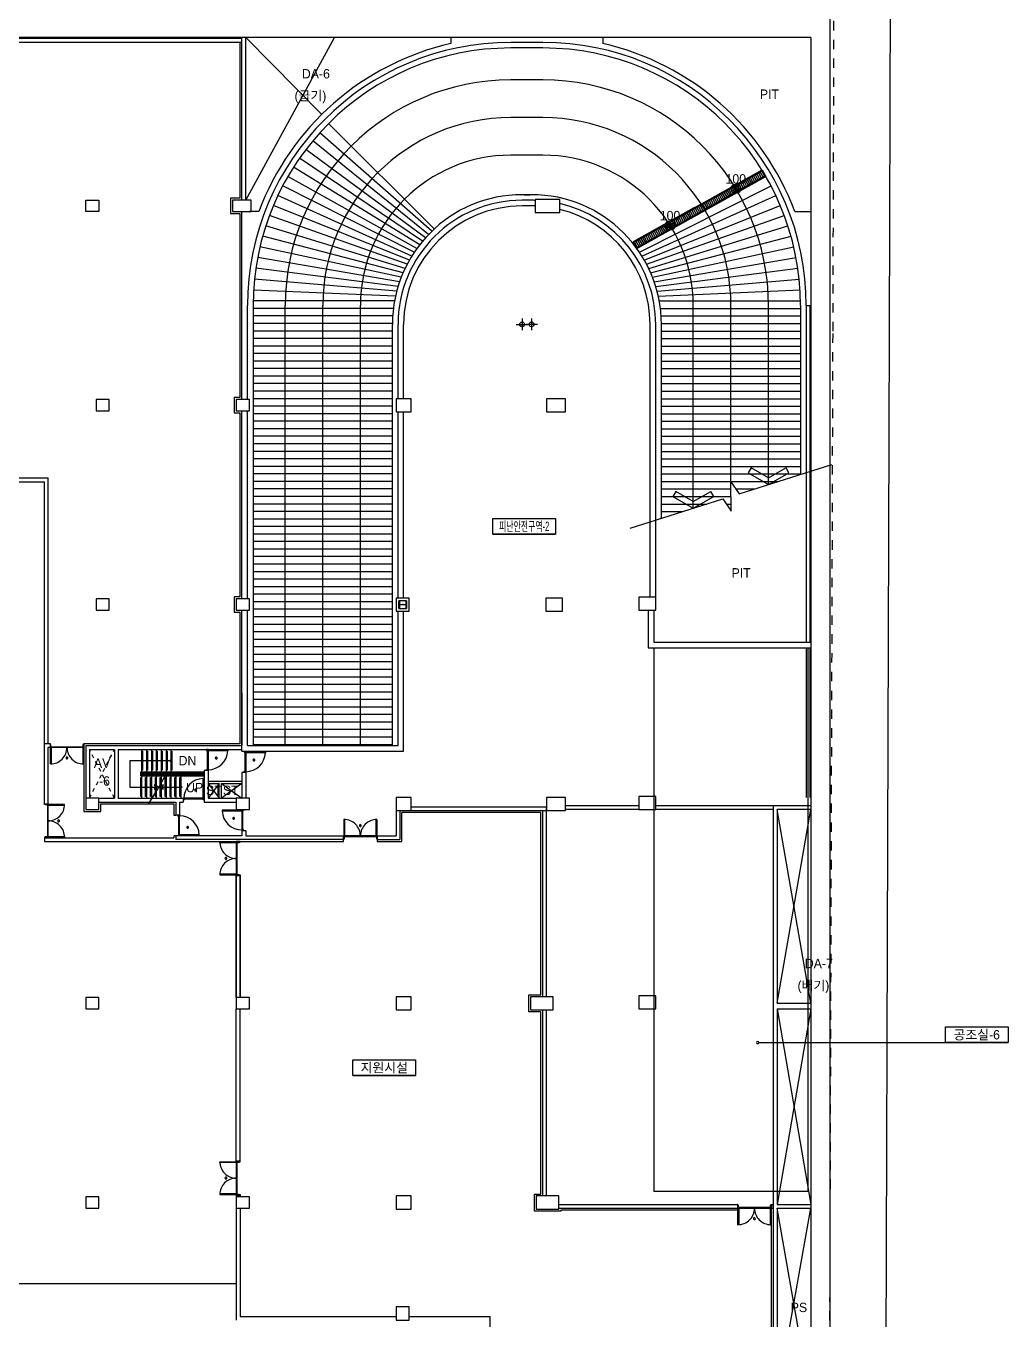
# Model space of a CAD drawing. Header units: millimetres. Extents: x -7718 to 421089, y 87466 to 341395.
# Drawn here: x 368868 to 421089, y 185759 to 254585 of the extents above; entities that cross this region are included whole.
import ezdxf
from ezdxf.enums import TextEntityAlignment as Align

# ---------------------------------------------------------------- set-up
doc = ezdxf.new("R2010")
doc.units = ezdxf.units.MM
doc.header["$LTSCALE"] = 200
doc.header["$MEASUREMENT"] = 0
doc.linetypes.add('CONTINOUS', pattern=[0])
doc.linetypes.add('HIDDEN', pattern=[2, 1, -1])
for name, color, linetype in [('e-plan', 9, 'CONTINUOUS'), ('e-room-box', 7, 'CONTINUOUS'), ('e-text', 6, 'CONTINUOUS')]:
    doc.layers.add(name, color=color, linetype=linetype)
doc.styles.add('kiahn', font='HY울릉도L.TTF')
doc.styles.add('돋움', font='Dotum.ttf')

msp = doc.modelspace()

# ---------------------------------------------------------------- linework, layer by layer
at = {"layer": 'e-plan', "linetype": 'HIDDEN', "ltscale": 2.5}
for p, q in [((411780, 238346), (411843, 258359)), ((411481, 142730), (411780, 238346))]:
    msp.add_line(p, q, dxfattribs=at)
at = {"layer": 'e-plan'}
for p, q in [((414780, 238337), (414843, 258359)), ((411603, 254959), (411603, 180559)), ((380353, 253709), (344353, 253709)), ((410603, 253959), (344653, 253959)), ((380353, 253909), (344853, 253909)), ((380243, 253709), (380243, 245419)), ((380353, 245309), (380353, 253959)), ((380553, 245309), (380553, 253959)), ((380553, 245309), (385276, 253959)), ((380553, 253959), (384595, 249874)), ((391458, 253959), (391458, 253647)), ((396353, 253709), (394653, 253709)), ((396353, 253409), (394653, 253409)), ((399547, 253959), (399547, 253647)), ((410603, 253959), (410603, 181559)), ((396353, 251709), (394653, 251709)), ((396353, 247709), (394653, 247709)), ((401346, 242748), (408205, 246580)), ((404779, 245124), (408009, 246929)), ((404803, 245080), (407990, 246861)), ((408136, 246599), (404950, 244819)), ((408204, 246579), (404974, 244775)), ((407204, 246422), (407351, 246160)), ((407292, 246470), (407438, 246208)), ((407379, 246519), (407525, 246257)), ((407466, 246568), (407612, 246306)), ((407553, 246617), (407700, 246355)), ((407641, 246665), (407787, 246404)), ((407728, 246714), (407874, 246452)), ((407815, 246763), (407962, 246501)), ((407903, 246812), (408049, 246550)), ((407990, 246861), (408136, 246599)), ((408009, 246929), (408204, 246579)), ((405982, 245739), (406128, 245477)), ((406069, 245788), (406216, 245526)), ((406157, 245836), (406303, 245574)), ((406244, 245885), (406390, 245623)), ((406331, 245934), (406478, 245672)), ((406419, 245983), (406565, 245721)), ((406506, 246031), (406652, 245770)), ((406593, 246080), (406739, 245818)), ((406680, 246129), (406827, 245867)), ((406768, 246178), (406914, 245916)), ((406855, 246227), (407001, 245965)), ((406942, 246275), (407089, 246013)), ((407030, 246324), (407176, 246062)), ((407117, 246373), (407263, 246111)), ((380243, 245419), (379743, 245419)), ((379743, 245419), (379743, 244599)), ((395753, 245609), (395253, 245609)), ((395753, 245309), (395253, 245309)), ((395353, 245609), (395653, 245609)), ((397253, 245359), (395953, 245359)), ((395953, 245359), (395953, 244659)), ((397253, 244659), (397253, 245359)), ((404381, 244902), (404779, 245124)), ((404803, 245080), (404406, 244858)), ((404711, 245029), (404858, 244767)), ((404847, 245105), (404993, 244843)), ((404934, 245154), (405081, 244892)), ((405022, 245202), (405168, 244940)), ((405109, 245251), (405255, 244989)), ((405196, 245300), (405343, 245038)), ((405284, 245349), (405430, 245087)), ((405371, 245397), (405517, 245136)), ((405458, 245446), (405605, 245184)), ((405546, 245495), (405692, 245233)), ((405633, 245544), (405779, 245282)), ((405720, 245593), (405866, 245331)), ((405807, 245641), (405954, 245379)), ((405895, 245690), (406041, 245428)), ((379743, 244599), (380243, 244599)), ((380243, 244599), (380243, 234819)), ((380353, 239959), (380353, 244709)), ((381255, 244709), (380753, 244709)), ((395753, 245009), (395253, 245009)), ((395953, 244659), (397253, 244659)), ((404381, 244902), (401151, 243098)), ((404406, 244858), (401219, 243078)), ((401346, 242748), (404577, 244553)), ((401366, 242816), (404552, 244596)), ((403489, 244346), (403635, 244084)), ((403576, 244395), (403723, 244133)), ((403664, 244444), (403810, 244182)), ((403751, 244493), (403897, 244231)), ((403838, 244541), (403985, 244279)), ((403926, 244590), (404072, 244328)), ((404013, 244639), (404159, 244377)), ((404100, 244688), (404247, 244426)), ((404188, 244736), (404334, 244474)), ((404275, 244785), (404421, 244523)), ((404362, 244834), (404508, 244572)), ((404449, 244883), (404596, 244621)), ((404537, 244931), (404683, 244670)), ((404552, 244596), (404950, 244819)), ((404577, 244553), (404974, 244775)), ((404624, 244980), (404770, 244718)), ((409750, 244709), (410603, 244709)), ((402267, 243663), (402413, 243402)), ((402354, 243712), (402501, 243450)), ((402442, 243761), (402588, 243499)), ((402529, 243810), (402675, 243548)), ((402616, 243859), (402762, 243597)), ((402703, 243907), (402850, 243645)), ((402791, 243956), (402937, 243694)), ((402878, 244005), (403024, 243743)), ((402965, 244054), (403112, 243792)), ((403053, 244102), (403199, 243840)), ((403140, 244151), (403286, 243889)), ((403227, 244200), (403374, 243938)), ((403315, 244249), (403461, 243987)), ((403402, 244297), (403548, 244036)), ((401151, 243098), (401346, 242748)), ((401219, 243078), (401366, 242816)), ((401307, 243127), (401453, 242865)), ((401394, 243176), (401540, 242914)), ((401481, 243225), (401628, 242963)), ((401569, 243273), (401715, 243011)), ((401656, 243322), (401802, 243060)), ((401743, 243371), (401889, 243109)), ((401830, 243420), (401977, 243158)), ((401918, 243468), (402064, 243206)), ((402005, 243517), (402151, 243255)), ((402092, 243566), (402239, 243304)), ((402180, 243615), (402326, 243353)), ((380353, 234709), (380353, 239959)), ((380653, 234709), (380653, 239709)), ((380953, 239709), (380953, 216309)), ((382653, 216309), (382653, 239709)), ((386653, 216309), (386653, 239709)), ((404353, 228933), (404353, 239709)), ((408353, 230194), (408353, 239709)), ((410053, 239709), (410053, 230729)), ((410353, 239709), (410353, 221809)), ((410353, 239709), (410603, 239709)), ((410553, 239709), (410553, 221809)), ((395253, 239021), (395253, 238396)), ((395753, 239021), (395753, 238396)), ((388353, 216309), (388353, 238709)), ((388653, 234759), (388653, 238709)), ((388953, 234759), (388953, 238709)), ((394940, 238709), (395565, 238709)), ((396065, 238709), (395440, 238709)), ((402053, 224209), (402053, 238709)), ((402353, 224209), (402353, 238709)), ((402653, 228397), (402653, 238709)), ((414481, 142721), (414780, 238337)), ((380243, 234819), (379943, 234819)), ((379943, 234819), (379943, 233999)), ((389353, 234759), (388553, 234759)), ((388553, 234759), (388553, 234059)), ((389353, 234059), (389353, 234759)), ((397553, 234759), (396553, 234759)), ((396553, 234759), (396553, 234059)), ((397553, 234059), (397553, 234759)), ((380353, 224109), (380353, 234109)), ((380653, 224109), (380653, 234109)), ((388553, 234059), (389353, 234059)), ((388653, 224159), (388653, 234059)), ((388953, 224159), (388953, 234059)), ((396553, 234059), (397553, 234059)), ((379943, 233999), (380243, 233999)), ((380243, 233999), (380243, 224219)), ((406782, 229699), (411713, 231253)), ((407423, 231080), (407270, 230812)), ((407270, 230812), (408353, 230194)), ((408353, 230549), (407425, 231079)), ((408353, 230549), (409280, 231079)), ((408353, 230194), (409435, 230812)), ((409435, 230812), (409282, 231080)), ((355518, 230543), (370053, 230543)), ((355520, 230343), (369853, 230343)), ((369853, 216409), (369853, 230343)), ((370053, 216409), (370053, 230543)), ((406363, 228780), (406342, 230346)), ((406342, 230346), (406782, 229699)), ((400992, 227874), (405923, 229428)), ((403423, 229820), (403270, 229552)), ((403270, 229552), (404353, 228933)), ((404353, 229289), (403425, 229818)), ((404353, 229289), (405280, 229819)), ((404353, 228933), (405435, 229552)), ((405435, 229552), (405282, 229820)), ((405923, 229428), (406363, 228780)), ((380243, 224219), (379943, 224219)), ((379943, 224219), (379943, 223399)), ((389253, 224159), (388553, 224159)), ((388553, 224159), (388553, 223459)), ((389110, 224011), (388696, 224011)), ((388696, 224011), (388696, 223606)), ((388696, 223810), (388696, 224011)), ((388696, 224011), (388724, 224011)), ((388696, 223606), (388696, 223810)), ((388724, 224011), (388724, 223832)), ((388724, 223786), (388724, 223606)), ((388738, 223818), (389068, 223818)), ((389068, 223800), (388738, 223800)), ((389082, 223832), (389082, 224011)), ((389082, 224011), (389110, 224011)), ((389082, 223606), (389082, 223786)), ((389110, 223606), (389110, 224011)), ((389110, 224011), (389110, 223606)), ((389253, 223459), (389253, 224159)), ((397403, 224159), (396503, 224159)), ((396503, 224159), (396503, 223459)), ((397403, 223459), (397403, 224159)), ((379943, 223399), (380243, 223399)), ((380243, 223399), (380243, 216409)), ((380353, 216009), (380353, 223509)), ((380653, 216309), (380653, 223509)), ((388553, 223459), (389253, 223459)), ((388653, 216309), (388653, 223459)), ((388696, 223606), (389110, 223606)), ((388724, 223606), (388696, 223606)), ((388953, 216009), (388953, 223459)), ((389110, 223606), (389082, 223606)), ((396503, 223459), (397403, 223459)), ((401953, 223509), (401953, 221509)), ((402253, 223509), (402253, 221809)), ((402253, 221809), (410603, 221809)), ((401953, 221509), (410603, 221509)), ((402253, 221509), (402253, 192609)), ((410353, 221509), (410353, 213559)), ((410453, 192609), (410453, 221509)), ((410553, 221509), (410553, 213559)), ((380353, 219109), (380353, 216309)), ((369853, 213209), (369853, 216409)), ((370153, 216409), (369853, 216409)), ((370053, 213209), (370053, 216209)), ((370153, 216209), (370053, 216209)), ((370178, 216409), (370153, 216409)), ((370153, 216409), (370153, 216209)), ((370153, 216209), (370178, 216209)), ((370178, 216369), (370178, 216409)), ((370198, 216369), (370178, 216369)), ((370178, 216209), (370178, 216249)), ((370178, 216249), (370198, 216249)), ((371928, 216209), (370178, 216209)), ((370178, 215334), (370178, 216209)), ((370178, 216209), (370218, 216209)), ((370198, 216249), (370198, 216369)), ((370198, 216249), (371908, 216249)), ((370218, 216209), (370218, 215334)), ((371928, 216209), (371888, 216209)), ((371888, 216209), (371888, 215334)), ((371908, 216369), (371928, 216369)), ((371908, 216249), (371908, 216369)), ((371928, 216249), (371908, 216249)), ((371928, 216369), (371928, 216409)), ((371928, 216409), (371953, 216409)), ((371928, 216209), (371928, 216249)), ((371953, 216209), (371928, 216209)), ((371928, 215334), (371928, 216209)), ((380243, 216409), (371953, 216409)), ((371953, 216409), (371953, 212809)), ((371953, 216409), (371953, 216209)), ((372053, 216309), (380353, 216309)), ((380653, 216309), (388653, 216309)), ((372253, 216109), (373573, 216109)), ((373573, 216109), (373573, 213509)), ((373773, 216109), (373773, 213509)), ((373773, 216109), (380353, 216109)), ((376583, 215509), (374398, 215509)), ((374398, 215509), (374398, 214109)), ((375023, 216109), (375023, 214909)), ((375023, 216009), (375073, 216009)), ((375073, 216009), (375073, 215009)), ((375283, 216109), (375283, 214909)), ((375283, 216009), (375333, 216009)), ((375333, 216009), (375333, 215009)), ((375543, 216109), (375543, 214909)), ((375543, 216009), (375593, 216009)), ((375593, 216009), (375593, 215009)), ((375803, 216109), (375803, 214909)), ((375803, 216009), (375853, 216009)), ((375853, 216009), (375853, 215009)), ((376063, 216109), (376063, 214909)), ((376063, 216009), (376113, 216009)), ((376113, 216009), (376113, 215009)), ((376323, 216109), (376323, 214909)), ((376323, 216009), (376373, 216009)), ((376373, 216009), (376373, 215009)), ((376583, 216109), (376583, 214909)), ((376583, 216009), (376633, 216009)), ((376633, 216009), (376633, 215009)), ((378553, 216099), (378473, 216099)), ((378473, 216099), (378473, 216054)), ((378473, 216054), (378513, 216054)), ((378513, 216054), (378513, 216074)), ((378513, 216074), (378553, 216074)), ((378513, 216054), (378513, 215044)), ((378553, 216074), (378553, 216099)), ((378553, 216074), (378553, 215024)), ((378553, 216034), (378553, 216074)), ((378553, 216074), (379602, 216073)), ((379602, 216033), (378553, 216034)), ((379602, 216073), (379602, 216033)), ((380353, 216009), (388953, 216009)), ((380553, 215999), (380473, 215999)), ((380473, 215999), (380473, 215954)), ((380473, 215954), (380513, 215954)), ((380513, 215954), (380513, 215974)), ((380513, 215974), (380553, 215974)), ((380513, 215954), (380513, 214944)), ((380553, 215974), (380553, 215999)), ((380553, 215974), (380553, 214924)), ((380553, 215934), (380553, 215974)), ((380553, 215974), (381602, 215973)), ((381602, 215933), (380553, 215934)), ((381602, 215973), (381602, 215933)), ((370218, 215334), (370178, 215334)), ((371888, 215334), (371928, 215334)), ((374973, 214709), (374973, 214909)), ((374973, 214909), (378353, 214909)), ((375013, 214749), (375013, 214869)), ((375013, 214869), (378353, 214869)), ((375013, 214749), (378353, 214749)), ((375073, 215009), (375023, 215009)), ((375038, 214774), (375038, 214844)), ((375038, 214844), (378353, 214844)), ((375038, 214774), (378353, 214774)), ((375333, 215009), (375283, 215009)), ((375593, 215009), (375543, 215009)), ((375853, 215009), (375803, 215009)), ((375963, 214152), (376395, 214935)), ((376113, 215009), (376063, 215009)), ((376373, 215009), (376323, 215009)), ((376633, 215009), (376583, 215009)), ((378353, 214989), (378353, 213309)), ((378553, 214989), (378353, 214989)), ((378473, 214999), (378473, 215044)), ((378473, 215044), (378513, 215044)), ((378553, 214999), (378473, 214999)), ((378513, 215044), (378513, 215024)), ((378513, 215024), (378553, 215024)), ((378553, 215024), (378553, 214999)), ((378553, 214989), (378553, 213509)), ((380353, 214889), (380353, 213509)), ((380553, 214889), (380353, 214889)), ((380473, 214899), (380473, 214944)), ((380473, 214944), (380513, 214944)), ((380553, 214899), (380473, 214899)), ((380513, 214944), (380513, 214924)), ((380513, 214924), (380553, 214924)), ((380553, 214924), (380553, 214899)), ((380553, 214889), (380553, 213509)), ((374398, 214109), (375803, 214109)), ((374973, 214709), (378353, 214709)), ((374973, 213609), (374973, 214609)), ((374973, 214609), (375023, 214609)), ((375023, 214709), (375023, 213509)), ((375233, 213609), (375233, 214609)), ((375233, 214609), (375283, 214609)), ((375283, 214709), (375283, 213509)), ((375405, 213224), (375913, 214065)), ((375493, 213609), (375493, 214609)), ((375493, 214609), (375543, 214609)), ((375543, 214709), (375543, 213509)), ((375725, 214248), (375692, 214225)), ((375692, 214225), (375758, 214109)), ((375758, 214109), (375692, 213992)), ((375803, 214109), (375725, 214248)), ((375725, 213973), (375803, 214109)), ((375753, 213609), (375753, 214609)), ((375753, 214609), (375803, 214609)), ((375803, 214709), (375803, 213509)), ((375913, 214065), (375829, 214171)), ((375829, 214171), (376036, 214046)), ((376036, 214046), (375963, 214152)), ((376013, 213609), (376013, 214609)), ((376013, 214609), (376063, 214609)), ((376063, 214709), (376063, 213509)), ((376063, 214109), (376140, 214248)), ((376140, 213973), (376063, 214109)), ((376063, 214109), (377103, 214109)), ((376173, 214225), (376107, 214109)), ((376107, 214109), (376173, 213992)), ((376140, 214248), (376173, 214225)), ((376273, 213609), (376273, 214609)), ((376273, 214609), (376323, 214609)), ((376323, 214709), (376323, 213509)), ((376533, 213609), (376533, 214609)), ((376533, 214609), (376583, 214609)), ((376583, 214709), (376583, 213509)), ((376793, 213609), (376793, 214609)), ((376793, 214609), (376843, 214609)), ((376843, 214709), (376843, 213509)), ((377053, 213609), (377053, 214609)), ((377053, 214609), (377103, 214609)), ((377103, 214709), (377103, 213509)), ((378317, 214558), (378277, 214558)), ((378277, 214558), (378278, 213509)), ((378318, 213509), (378317, 214558)), ((378553, 214419), (380353, 214419)), ((378553, 214299), (379143, 214299)), ((378553, 214299), (379143, 213509)), ((379143, 214299), (378553, 213509)), ((379143, 213509), (379143, 214299)), ((379263, 213509), (379263, 214299)), ((379263, 214299), (380353, 214299)), ((379263, 214299), (380353, 213509)), ((380353, 214299), (379263, 213509)), ((372753, 213509), (373573, 213509)), ((373753, 213509), (377233, 213509)), ((375023, 213609), (374973, 213609)), ((375283, 213609), (375233, 213609)), ((375543, 213609), (375493, 213609)), ((375692, 213992), (375725, 213973)), ((375803, 213609), (375753, 213609)), ((376063, 213609), (376013, 213609)), ((376173, 213992), (376140, 213973)), ((376323, 213609), (376273, 213609)), ((376583, 213609), (376533, 213609)), ((376843, 213609), (376793, 213609)), ((377103, 213609), (377053, 213609)), ((377233, 213509), (377233, 213309)), ((377268, 213509), (377243, 213509)), ((377243, 213509), (377243, 213429)), ((377243, 213429), (377288, 213429)), ((378318, 213509), (377268, 213509)), ((377268, 213469), (377268, 213509)), ((377288, 213469), (377268, 213469)), ((378298, 213469), (377288, 213469)), ((377288, 213429), (377288, 213469)), ((378278, 213509), (378318, 213509)), ((378298, 213429), (378298, 213469)), ((378298, 213469), (378318, 213469)), ((378343, 213429), (378298, 213429)), ((378318, 213469), (378318, 213509)), ((378318, 213509), (378343, 213509)), ((378343, 213509), (378343, 213429)), ((378553, 213509), (380053, 213509)), ((389353, 213559), (388553, 213559)), ((388553, 213559), (388553, 212859)), ((389353, 212859), (389353, 213559)), ((397553, 213559), (396553, 213559)), ((396553, 213559), (396553, 212859)), ((397553, 212859), (397553, 213559)), ((369853, 213184), (369853, 213209)), ((369853, 213209), (370053, 213209)), ((369893, 213184), (369853, 213184)), ((369893, 213164), (369893, 213184)), ((370013, 213164), (369893, 213164)), ((370053, 213184), (370013, 213184)), ((370013, 213184), (370013, 213164)), ((370013, 213164), (370013, 211454)), ((370053, 213209), (370053, 213184)), ((370053, 211434), (370053, 213184)), ((370928, 213184), (370053, 213184)), ((370053, 213184), (370053, 213144)), ((370053, 213144), (370928, 213144)), ((370928, 213144), (370928, 213184)), ((371953, 212809), (372853, 212809)), ((372753, 213309), (376833, 213309)), ((372853, 212809), (372853, 213209)), ((372853, 213209), (376733, 213209)), ((376733, 213209), (376733, 212619)), ((376833, 213309), (376833, 212619)), ((377033, 213309), (377233, 213309)), ((377033, 213309), (377033, 212619)), ((378353, 213309), (380053, 213309)), ((380353, 212874), (379303, 212873)), ((379303, 212873), (379303, 212833)), ((379303, 212833), (380353, 212834)), ((380353, 212899), (380433, 212899)), ((380353, 212874), (380353, 212899)), ((380353, 212874), (380353, 211824)), ((380353, 212834), (380353, 212874)), ((380393, 212874), (380353, 212874)), ((380393, 212854), (380393, 212874)), ((380393, 212854), (380393, 211844)), ((380433, 212854), (380393, 212854)), ((380433, 212899), (380433, 212854)), ((388553, 212859), (388553, 211509)), ((388553, 212859), (389353, 212859)), ((388753, 212859), (388753, 211309)), ((388853, 211209), (388853, 212759)), ((396253, 212759), (388853, 212759)), ((389353, 213059), (396553, 213059)), ((389353, 212859), (396553, 212859)), ((396253, 203059), (396253, 212759)), ((396353, 202959), (396353, 212859)), ((396553, 202959), (396553, 213059)), ((396553, 212859), (397553, 212859)), ((401453, 213109), (397553, 213109)), ((401453, 212909), (397553, 212909)), ((408603, 213109), (402353, 213109)), ((408603, 212909), (402353, 212909)), ((410603, 213109), (408603, 213109)), ((408603, 213109), (408603, 182779)), ((410603, 212909), (408803, 212909)), ((408803, 212909), (408803, 202609)), ((408803, 202609), (410603, 212909)), ((410603, 202609), (408803, 212909)), ((376733, 212619), (376833, 212619)), ((377033, 212619), (376833, 212619)), ((376953, 212609), (376953, 212564)), ((377033, 212609), (376953, 212609)), ((376953, 212564), (376993, 212564)), ((376993, 212564), (376993, 212584)), ((376993, 212584), (377033, 212584)), ((376993, 211554), (376993, 212564)), ((377033, 212584), (377033, 212609)), ((377033, 211534), (377033, 212584)), ((385778, 212384), (385778, 211509)), ((385818, 212384), (385778, 212384)), ((385818, 211509), (385818, 212384)), ((387488, 211509), (387488, 212384)), ((387488, 212384), (387528, 212384)), ((387528, 212384), (387528, 211509)), ((369893, 211434), (369853, 211434)), ((369853, 211434), (369853, 211409)), ((369853, 211409), (376733, 211409)), ((369853, 211409), (369853, 211209)), ((369853, 211409), (370053, 211409)), ((369893, 211454), (369893, 211434)), ((370013, 211454), (369893, 211454)), ((370013, 211434), (370013, 211454)), ((370053, 211434), (370013, 211434)), ((370053, 211434), (370053, 211474)), ((370053, 211474), (370928, 211474)), ((370053, 211409), (370053, 211434)), ((370928, 211434), (370053, 211434)), ((370928, 211474), (370928, 211434)), ((376833, 211509), (376733, 211509)), ((376733, 211509), (376733, 211409)), ((376833, 211509), (376833, 211309)), ((380353, 211509), (376833, 211509)), ((385753, 211309), (376833, 211309)), ((376953, 211509), (376953, 211554)), ((376953, 211554), (376993, 211554)), ((377033, 211509), (376953, 211509)), ((376993, 211554), (376993, 211534)), ((376993, 211534), (377033, 211534)), ((377033, 211574), (377033, 211534)), ((378082, 211574), (377033, 211574)), ((377033, 211534), (378082, 211534)), ((377033, 211534), (377033, 211509)), ((378082, 211534), (378082, 211574)), ((380393, 211824), (380353, 211824)), ((380353, 211824), (380353, 211799)), ((380353, 211799), (380433, 211799)), ((380353, 211789), (380353, 211509)), ((380353, 211789), (380553, 211789)), ((380433, 211844), (380393, 211844)), ((380393, 211844), (380393, 211824)), ((380433, 211799), (380433, 211844)), ((380553, 211789), (380553, 211509)), ((380553, 211509), (385753, 211509)), ((385753, 211309), (385753, 211509)), ((385753, 211309), (385753, 211509)), ((385753, 211509), (385778, 211509)), ((385753, 211209), (385753, 211309)), ((385778, 211309), (385753, 211309)), ((387528, 211509), (385778, 211509)), ((385778, 211509), (385778, 211469)), ((385778, 211509), (385818, 211509)), ((385778, 211469), (385798, 211469)), ((385798, 211349), (385778, 211349)), ((385778, 211349), (385778, 211309)), ((385798, 211469), (387508, 211469)), ((385798, 211469), (385798, 211349)), ((387528, 211509), (387488, 211509)), ((387528, 211469), (387508, 211469)), ((387508, 211469), (387508, 211349)), ((387508, 211349), (387528, 211349)), ((387553, 211509), (387528, 211509)), ((387528, 211509), (387528, 211469)), ((387528, 211349), (387528, 211309)), ((387528, 211309), (387553, 211309)), ((387553, 211509), (388553, 211509)), ((387553, 211509), (387553, 211309)), ((387553, 211309), (387553, 211509)), ((387553, 211309), (388753, 211309)), ((387553, 211309), (387553, 211209)), ((369853, 211209), (385753, 211209)), ((379178, 211184), (380053, 211184)), ((379178, 211144), (379178, 211184)), ((380053, 211144), (379178, 211144)), ((380253, 211209), (380053, 211209)), ((380053, 211209), (380053, 211184)), ((380053, 211184), (380053, 209434)), ((380053, 211184), (380093, 211184)), ((380053, 211184), (380053, 211144)), ((380093, 211184), (380093, 211164)), ((380093, 209454), (380093, 211164)), ((380093, 211164), (380213, 211164)), ((380213, 211164), (380213, 211184)), ((380213, 211184), (380253, 211184)), ((380253, 211184), (380253, 211209)), ((387553, 211209), (388853, 211209)), ((380053, 209474), (379178, 209474)), ((379178, 209474), (379178, 209434)), ((379178, 209434), (380053, 209434)), ((380053, 209434), (380053, 209474)), ((380053, 209409), (380053, 209434)), ((380053, 209434), (380093, 209434)), ((380053, 202909), (380053, 209409)), ((380053, 209409), (380253, 209409)), ((380053, 209409), (380053, 202909)), ((380253, 209409), (380053, 209409)), ((380093, 209434), (380093, 209454)), ((380093, 209454), (380213, 209454)), ((380213, 209454), (380213, 209434)), ((380213, 209434), (380253, 209434)), ((380253, 209434), (380253, 209409)), ((380253, 202909), (380253, 209409)), ((380253, 209409), (380253, 202909)), ((395603, 202159), (395603, 203059)), ((395603, 203059), (396253, 203059)), ((389353, 202959), (388553, 202959)), ((388553, 202959), (388553, 202259)), ((389353, 202259), (389353, 202959)), ((396903, 202959), (395703, 202959)), ((395703, 202959), (395703, 202259)), ((396903, 202259), (396903, 202959)), ((408803, 202609), (410603, 202609)), ((380053, 194209), (380053, 202309)), ((380253, 194209), (380253, 202309)), ((388553, 202259), (389353, 202259)), ((396253, 202159), (395603, 202159)), ((395703, 202259), (396903, 202259)), ((396253, 192459), (396253, 202159)), ((396353, 192359), (396353, 202259)), ((396553, 192359), (396553, 202259)), ((408803, 202309), (408803, 191909)), ((408803, 202309), (410603, 202309)), ((408803, 202309), (410603, 191909)), ((410603, 202309), (408803, 191909)), ((379178, 194184), (380053, 194184)), ((379178, 194144), (379178, 194184)), ((380053, 194144), (379178, 194144)), ((380053, 194209), (380253, 194209)), ((380253, 194209), (380053, 194209)), ((380053, 194209), (380053, 194184)), ((380053, 194184), (380053, 192434)), ((380053, 194184), (380093, 194184)), ((380053, 194184), (380053, 194144)), ((380093, 194184), (380093, 194164)), ((380093, 192454), (380093, 194164)), ((380093, 194164), (380213, 194164)), ((380213, 194164), (380213, 194184)), ((380213, 194184), (380253, 194184)), ((380253, 194184), (380253, 194209)), ((380053, 192474), (379178, 192474)), ((379178, 192474), (379178, 192434)), ((379178, 192434), (380053, 192434)), ((380053, 192434), (380053, 192474)), ((380053, 192409), (380053, 192434)), ((380053, 192434), (380093, 192434)), ((380053, 192409), (380253, 192409)), ((380053, 192409), (380053, 192309)), ((380253, 192409), (380053, 192409)), ((380093, 192434), (380093, 192454)), ((380093, 192454), (380213, 192454)), ((380213, 192454), (380213, 192434)), ((380213, 192434), (380253, 192434)), ((380253, 192434), (380253, 192409)), ((380253, 192409), (380253, 192309)), ((389353, 192359), (388553, 192359)), ((388553, 192359), (388553, 191659)), ((389353, 191659), (389353, 192359)), ((395903, 191559), (395903, 192459)), ((395903, 192459), (396253, 192459)), ((397203, 192359), (396003, 192359)), ((396003, 192359), (396003, 191659)), ((397203, 191659), (397203, 192359)), ((402253, 192609), (410453, 192609)), ((380053, 191709), (380053, 185759)), ((380253, 191709), (380253, 185959)), ((388553, 191659), (389353, 191659)), ((397303, 191559), (395903, 191559)), ((396003, 191659), (397203, 191659)), ((397203, 191909), (406703, 191909)), ((397203, 191709), (406703, 191709)), ((406703, 191609), (397303, 191609)), ((397303, 191609), (397303, 191559)), ((406703, 191909), (406703, 191709)), ((406728, 191909), (406703, 191909)), ((406703, 191909), (406703, 191709)), ((406703, 191709), (406703, 191609)), ((406703, 191709), (406728, 191709)), ((406728, 191869), (406728, 191909)), ((406748, 191869), (406728, 191869)), ((406728, 191709), (406728, 191749)), ((406728, 191749), (406748, 191749)), ((406728, 191709), (408478, 191709)), ((406728, 190834), (406728, 191709)), ((406728, 191709), (406768, 191709)), ((406748, 191749), (406748, 191869)), ((408458, 191749), (406748, 191749)), ((406768, 191709), (406768, 190834)), ((408478, 191709), (408438, 191709)), ((408438, 191709), (408438, 190834)), ((408458, 191869), (408478, 191869)), ((408458, 191749), (408458, 191869)), ((408478, 191749), (408458, 191749)), ((408478, 191869), (408478, 191909)), ((408478, 191909), (408503, 191909)), ((408478, 191709), (408478, 191749)), ((408503, 191709), (408478, 191709)), ((408478, 190834), (408478, 191709)), ((408503, 191709), (408503, 191909)), ((408503, 191909), (408603, 191909)), ((408503, 191909), (408503, 191709)), ((408503, 191709), (408603, 191709)), ((408503, 181259), (408503, 191709)), ((408803, 191909), (410603, 191909)), ((408803, 191709), (408803, 182779)), ((408803, 191709), (410603, 191709)), ((408803, 181559), (410603, 191709)), ((410603, 181559), (408803, 191709)), ((406768, 190834), (406728, 190834)), ((408438, 190834), (408478, 190834)), ((275553, 187709), (380053, 187709)), ((380253, 185959), (388553, 185959)), ((389253, 185959), (393553, 185959)), ((393553, 171159), (393553, 185959))]:
    msp.add_line(p, q, dxfattribs=at)
at = {"layer": 'e-plan', "linetype": 'Continuous'}
for p, q in [((390578, 243784), (384965, 249396)), ((396353, 249709), (394653, 249709)), ((390278, 243491), (384117, 248466)), ((390447, 243660), (384493, 248900)), ((390115, 243315), (383759, 248016)), ((389957, 243132), (383419, 247551)), ((389659, 242748), (382800, 246580)), ((389805, 242943), (383100, 247072)), ((389519, 242547), (382522, 246075)), ((401486, 242547), (408484, 246075)), ((389258, 242126), (382029, 245031)), ((389385, 242340), (382264, 245558)), ((401620, 242340), (408741, 245558)), ((401747, 242126), (408976, 245031)), ((389139, 241907), (381816, 244494)), ((401867, 241907), (409190, 244494)), ((389026, 241682), (381625, 243948)), ((401979, 241682), (409380, 243948)), ((388921, 241451), (381458, 243394)), ((402084, 241451), (409547, 243394)), ((388824, 241215), (381314, 242833)), ((402181, 241215), (409691, 242833)), ((388654, 240727), (381097, 241694)), ((388735, 240973), (381193, 242266)), ((402270, 240973), (409812, 242266)), ((402351, 240727), (409908, 241694)), ((388583, 240475), (381002, 241120)), ((402423, 240475), (410003, 241120)), ((388520, 240219), (380978, 240539)), ((402485, 240219), (410040, 240540)), ((388467, 239959), (380953, 239959)), ((388405, 239559), (380953, 239559)), ((384653, 216309), (384653, 239709)), ((402538, 239959), (410053, 239959)), ((402600, 239559), (410053, 239559)), ((406353, 230330), (406353, 239709)), ((388367, 239159), (380953, 239159)), ((402638, 239159), (410053, 239159)), ((388353, 238759), (380953, 238759)), ((388353, 238359), (380953, 238359)), ((402652, 238759), (410053, 238759)), ((402653, 238359), (410053, 238359)), ((388353, 237959), (380953, 237959)), ((388353, 237559), (380953, 237559)), ((402653, 237959), (410053, 237959)), ((402653, 237559), (410053, 237559)), ((388353, 237159), (380953, 237159)), ((402653, 237159), (410053, 237159)), ((388353, 236759), (380953, 236759)), ((388353, 236359), (380953, 236359)), ((402653, 236759), (410053, 236759)), ((402653, 236359), (410053, 236359)), ((388353, 235959), (380953, 235959)), ((388353, 235559), (380953, 235559)), ((402653, 235959), (410053, 235959)), ((402653, 235559), (410053, 235559)), ((388353, 235159), (380953, 235159)), ((388353, 234759), (380953, 234759)), ((402653, 235159), (410053, 235159)), ((402653, 234759), (410053, 234759)), ((388353, 234359), (380953, 234359)), ((402653, 234359), (410053, 234359)), ((388353, 233959), (380953, 233959)), ((388353, 233559), (380953, 233559)), ((402653, 233959), (410053, 233959)), ((402653, 233559), (410053, 233559)), ((388353, 233159), (380953, 233159)), ((388353, 232759), (380953, 232759)), ((402653, 233159), (410053, 233159)), ((402653, 232759), (410053, 232759)), ((388353, 232359), (380953, 232359)), ((388353, 231959), (380953, 231959)), ((402653, 232359), (410053, 232359)), ((402653, 231959), (410053, 231959)), ((388353, 231559), (380953, 231559)), ((402653, 231559), (410053, 231559)), ((388353, 231159), (380953, 231159)), ((388353, 230759), (380953, 230759)), ((402653, 231159), (410053, 231159)), ((402653, 230759), (410053, 230759)), ((388353, 230359), (380953, 230359)), ((388353, 229959), (380953, 229959)), ((402653, 230359), (408876, 230359)), ((402653, 229959), (406347, 229959)), ((406605, 229959), (407607, 229959)), ((388353, 229559), (380953, 229559)), ((402653, 229559), (406353, 229559)), ((388353, 229159), (380953, 229159)), ((388353, 228759), (380953, 228759)), ((402653, 229159), (405068, 229159)), ((402653, 228759), (403799, 228759)), ((406106, 229159), (406358, 229159)), ((388353, 228359), (380953, 228359)), ((388353, 227959), (380953, 227959)), ((388353, 227559), (380953, 227559)), ((388353, 227159), (380953, 227159)), ((388353, 226759), (380953, 226759)), ((388353, 226359), (380953, 226359)), ((388353, 225959), (380953, 225959)), ((388353, 225559), (380953, 225559)), ((388353, 225159), (380953, 225159)), ((388353, 224759), (380953, 224759)), ((388353, 224359), (380953, 224359)), ((388353, 223959), (380953, 223959)), ((388353, 223559), (380953, 223559)), ((388353, 223159), (380953, 223159)), ((388353, 222759), (380953, 222759)), ((388353, 222359), (380953, 222359)), ((388353, 221959), (380953, 221959)), ((388353, 221559), (380953, 221559)), ((388353, 221159), (380953, 221159)), ((388353, 220759), (380953, 220759)), ((388353, 220359), (380953, 220359)), ((388353, 219959), (380953, 219959)), ((388353, 219559), (380953, 219559)), ((388353, 219159), (380953, 219159)), ((388353, 218759), (380953, 218759)), ((388353, 218359), (380953, 218359)), ((388353, 217959), (380953, 217959)), ((388353, 217559), (380953, 217559)), ((388353, 217159), (380953, 217159)), ((388353, 216759), (380953, 216759)), ((388353, 216359), (380953, 216359))]:
    msp.add_line(p, q, dxfattribs=at)
at = {"layer": 'e-plan', "linetype": 'CONTINOUS'}
for p, q in [((406493, 245923), (406743, 245923)), ((406618, 245798), (406618, 246048)), ((402998, 243970), (403248, 243970)), ((403123, 243845), (403123, 244095))]:
    msp.add_line(p, q, dxfattribs=at)
at = {"layer": 'e-plan', "linetype": 'ByBlock'}
for p, q in [((406568, 245956), (406568, 245973)), ((406568, 245973), (406585, 245973)), ((406568, 245873), (406568, 245889)), ((406585, 245873), (406568, 245873)), ((406652, 245973), (406668, 245973)), ((406668, 245873), (406652, 245873)), ((406668, 245973), (406668, 245956)), ((406668, 245889), (406668, 245873)), ((403073, 244003), (403073, 244020)), ((403073, 244020), (403090, 244020)), ((403073, 243920), (403073, 243937)), ((403090, 243920), (403073, 243920)), ((403156, 244020), (403173, 244020)), ((403173, 243920), (403156, 243920)), ((403173, 244020), (403173, 244003)), ((403173, 243937), (403173, 243920))]:
    msp.add_line(p, q, dxfattribs=at)
at = {"layer": 'e-plan', "ltscale": 0.5}
for p, q in [((372053, 245309), (372753, 245309)), ((372053, 244709), (372053, 245309)), ((372753, 245309), (372753, 244709)), ((380853, 245309), (379853, 245309)), ((379853, 245309), (379853, 244709)), ((380853, 244709), (380853, 245309)), ((372753, 244709), (372053, 244709)), ((379853, 244709), (380853, 244709)), ((373303, 234709), (372603, 234709)), ((372603, 234709), (372603, 234109)), ((373303, 234109), (373303, 234709)), ((380753, 234709), (380053, 234709)), ((380053, 234709), (380053, 234109)), ((380753, 234109), (380753, 234709)), ((372603, 234109), (373303, 234109)), ((380053, 234109), (380753, 234109)), ((373303, 224109), (372603, 224109)), ((372603, 224109), (372603, 223509)), ((373303, 223509), (373303, 224109)), ((380753, 224109), (380053, 224109)), ((380053, 224109), (380053, 223509)), ((380753, 223509), (380753, 224109)), ((402353, 224209), (401453, 224209)), ((401453, 224209), (401453, 223509)), ((402353, 223509), (402353, 224209)), ((372603, 223509), (373303, 223509)), ((380053, 223509), (380753, 223509)), ((401453, 223509), (402353, 223509)), ((372053, 216309), (372053, 213509)), ((372253, 216109), (372253, 213509)), ((372753, 213509), (372053, 213509)), ((372053, 213509), (372053, 212909)), ((372753, 212909), (372753, 213509)), ((380753, 213509), (380053, 213509)), ((380053, 213509), (380053, 212909)), ((380753, 212909), (380753, 213509)), ((402353, 213609), (401453, 213609)), ((401453, 213609), (401453, 212909)), ((402353, 212909), (402353, 213609)), ((372053, 212909), (372753, 212909)), ((380053, 212909), (380753, 212909)), ((401453, 212909), (402353, 212909)), ((372753, 202909), (372053, 202909)), ((372053, 202909), (372053, 202309)), ((372753, 202309), (372753, 202909)), ((380753, 202909), (380053, 202909)), ((380053, 202909), (380053, 202309)), ((380753, 202309), (380753, 202909)), ((402353, 203009), (401453, 203009)), ((401453, 203009), (401453, 202309)), ((402353, 202309), (402353, 203009)), ((372053, 202309), (372753, 202309)), ((380053, 202309), (380753, 202309)), ((401453, 202309), (402353, 202309)), ((372753, 192309), (372053, 192309)), ((372053, 192309), (372053, 191709)), ((372753, 191709), (372753, 192309)), ((380753, 192309), (380053, 192309)), ((380053, 192309), (380053, 191709)), ((380753, 191709), (380753, 192309)), ((372053, 191709), (372753, 191709)), ((380053, 191709), (380753, 191709)), ((389253, 186459), (388553, 186459)), ((388553, 186459), (388553, 185759)), ((389253, 185759), (389253, 186459)), ((388553, 185759), (389253, 185759))]:
    msp.add_line(p, q, dxfattribs=at)
at = {"layer": 'e-plan', "linetype": 'HIDDEN'}
for p, q in [((373573, 213509), (372253, 216109)), ((372253, 213509), (373573, 216109))]:
    msp.add_line(p, q, dxfattribs=at)
at = {"layer": 'e-plan', "linetype": 'ByBlock'}
for centre, radius in [((406618, 245923), 250), ((406618, 245923), 150), ((403123, 243970), 250), ((403123, 243970), 150)]:
    msp.add_circle(centre, radius, dxfattribs=at)
at = {"layer": 'e-plan', "linetype": 'Continuous'}
for centre in [(406618, 245923), (403123, 243970)]:
    msp.add_circle(centre, 50, dxfattribs=at)
at = {"layer": 'e-plan'}
for centre, radius in [((395253, 238709), 125), ((395753, 238709), 125), ((376583, 215509), 50), ((377103, 214109), 50)]:
    msp.add_circle(centre, radius, dxfattribs=at)
for centre, radius, start, end in [((394653, 239709), 14000, 90, 180), ((394653, 239709), 13700, 90, 180), ((394653, 239709), 14300, 102.90917, 159.53404), ((396353, 239709), 14000, 0, 90), ((396353, 239709), 13700, 0, 90), ((396353, 239709), 14300, 20.46596, 77.09053), ((394653, 239709), 12000, 90, 180), ((396353, 239709), 12000, 0, 90), ((394653, 239709), 8000, 90, 180), ((396353, 239709), 8000, 0, 90), ((395253, 238709), 6900, 90, 180), ((395253, 238709), 6600, 90, 180), ((395753, 238709), 6900, 0, 90), ((395753, 238709), 6600, 88.26358, 90), ((395753, 238709), 6600, 0, 76.86342), ((395253, 238709), 6300, 90, 180), ((395753, 238709), 6300, 88.18086, 90), ((395753, 238709), 6300, 0, 76.22583), ((388738, 223832), 14, 180, 270), ((388738, 223786), 14, 90, 180), ((389068, 223832), 14, 270, 0), ((389068, 223786), 14, 0, 90), ((370178, 216209), 875, 270, 0.00015), ((371928, 216209), 875, 179.99992, 270.00007), ((371053, 215659), 50, 150, 330), ((371053, 215659), 50, 330, 150), ((378553, 216074), 1050, 270, 357.80628), ((378989, 215645), 50, 120, 300), ((378989, 215645), 50, 300, 120), ((380553, 215974), 1050, 270, 357.80628), ((380989, 215545), 50, 120, 300), ((380989, 215545), 50, 300, 120), ((378318, 213509), 1050, 92.19372, 180), ((377889, 213945), 50, 150, 330), ((377889, 213945), 50, 330, 150), ((370053, 213184), 875, 269.99985, 0), ((380353, 212874), 1050, 182.19372, 270), ((370053, 211434), 875, 359.99993, 90.00008), ((370603, 212309), 50, 120, 300), ((370603, 212309), 50, 300, 120), ((377033, 211534), 1050, 2.19372, 90), ((377469, 211962), 50, 60, 240), ((377469, 211962), 50, 240, 60), ((379916, 212445), 50, 60, 240), ((379916, 212445), 50, 240, 60), ((385778, 211509), 875, 359.99985, 90), ((386653, 212059), 50, 30, 210), ((386653, 212059), 50, 210, 30), ((387528, 211509), 875, 89.99993, 180.00008), ((380053, 211184), 875, 179.99993, 270.00008), ((380053, 209434), 875, 89.99985, 180), ((379503, 210309), 50, 120, 300), ((379503, 210309), 50, 300, 120), ((380053, 194184), 875, 179.99993, 270.00008), ((380053, 192434), 875, 89.99985, 180), ((379503, 193309), 50, 120, 300), ((379503, 193309), 50, 300, 120), ((406728, 191709), 875, 269.99993, 0.00008), ((408478, 191709), 875, 179.99985, 270), ((407603, 191159), 50, 30, 210), ((407603, 191159), 50, 210, 30)]:
    msp.add_arc(centre, radius, start, end, dxfattribs=at)
at = {"layer": 'e-plan', "linetype": 'Continuous'}
for centre, start, end in [((394653, 239709), 90, 180), ((396353, 239709), 0, 90)]:
    msp.add_arc(centre, 10000, start, end, dxfattribs=at)
at = {"layer": 'e-plan'}
msp.add_point((388903, 223809), dxfattribs=at)
at = {"layer": 'e-room-box'}
for p, q in [((393691, 228391), (397025, 228391)), ((393691, 227557), (393691, 228391)), ((397025, 228391), (397025, 227557)), ((393691, 227557), (397025, 227557)), ((397025, 227557), (393691, 227557)), ((417756, 201351), (421089, 201351)), ((417756, 200518), (417756, 201351)), ((421089, 201351), (421089, 200518)), ((407832, 200518), (417756, 200518)), ((417756, 200518), (421089, 200518)), ((421089, 200518), (417756, 200518)), ((386255, 199600), (389589, 199600)), ((386255, 198767), (386255, 199600)), ((389589, 199600), (389589, 198767)), ((386255, 198767), (389589, 198767)), ((389589, 198767), (386255, 198767))]:
    msp.add_line(p, q, dxfattribs=at)
for start, end in [(0, 180), (180, 0)]:
    msp.add_arc((407769, 200518), 62.5, start, end, dxfattribs=at)

# ---------------------------------------------------------------- texts
at = {"layer": 'e-plan', "style": 'kiahn'}
for s, p in [('DA-6', (385030, 251789)), ('(급기)', (384842, 250621)), ('PIT', (408907, 250702)), ('PIT', (407404, 225247)), ('DA-7', (411771, 204473)), ('(배기)', (411584, 203304)), ('PS', (410406, 186185))]:
    msp.add_text(s, height=500, dxfattribs=at).set_placement(p, align=Align.RIGHT)
for s, p in [('100', (406611, 246450)), ('100', (403116, 244497)), ('AV', (372921, 215377)), ('-6', (373048, 214430)), ('ST', (378864, 213931)), ('ST', (379763, 213931))]:
    msp.add_text(s, height=500, dxfattribs=at).set_placement(p, align=Align.MIDDLE_CENTER)
for s, p in [('DN', (377459, 215511)), ('UP', (377837, 214077))]:
    msp.add_text(s, height=500, dxfattribs=at).set_placement(p, align=Align.MIDDLE)
at = {"layer": 'e-text', "style": '돋움', "width": 0.6}
msp.add_text('피난안전구역-2', height=500, dxfattribs=at).set_placement((395358, 227974), align=Align.MIDDLE_CENTER)
at = {"layer": 'e-text', "style": '돋움'}
for s, p in [('공조실-6', (419422, 200935)), ('지원시설', (387922, 199183))]:
    msp.add_text(s, height=500, dxfattribs=at).set_placement(p, align=Align.MIDDLE_CENTER)

doc.saveas('drawing.dxf')
